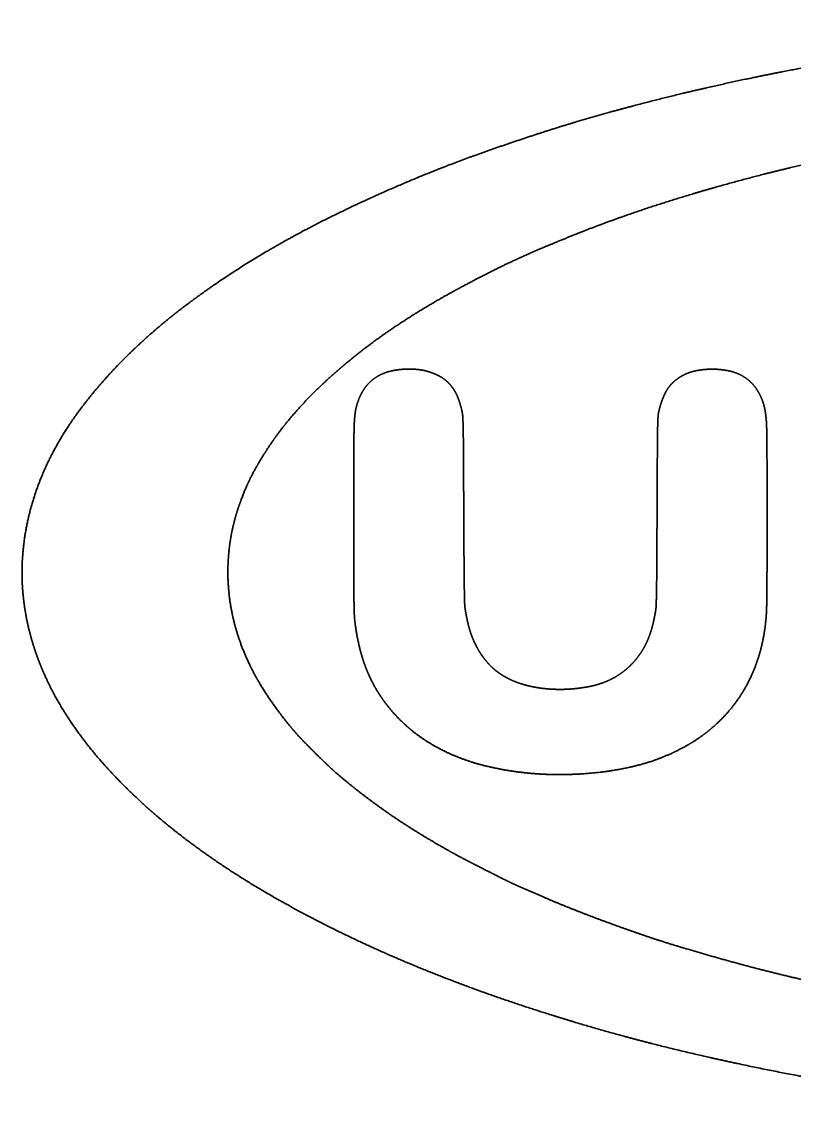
# Model space of a CAD drawing. Extents: x 53 to 4124, y 6244 to 10190.
# Drawn here: x 2521.5 to 2561.7, y 8940.6 to 8997.8 of the extents above; entities that cross this region are included whole.
import ezdxf

# ---------------------------------------------------------------- set-up
doc = ezdxf.new("R2010")
doc.units = 0
doc.header["$LTSCALE"] = 5
doc.layers.add('1', color=7, linetype='CONTINUOUS', true_color=0xffffff)

msp = doc.modelspace()

# ---------------------------------------------------------------- linework, layer by layer
at = {"layer": '1', "color": 7, "linetype": 'Continuous', "lineweight": 35}
for points, weights, knots in [([(2585.771, 8940.559), (2585.206, 8940.561), (2584.641, 8940.573), (2582.974, 8940.638), (2581.871, 8940.687), (2579.805, 8940.794), (2578.841, 8940.852), (2576.955, 8940.985), (2576.033, 8941.06), (2574.139, 8941.232), (2573.166, 8941.328), (2571.971, 8941.457), (2571.749, 8941.482), (2571.274, 8941.537), (2571.021, 8941.566), (2570.536, 8941.624), (2570.303, 8941.652), (2569.966, 8941.694), (2569.862, 8941.708), (2569.744, 8941.727), (2569.729, 8941.729), (2569.692, 8941.734), (2569.669, 8941.737), (2569.622, 8941.744), (2569.597, 8941.747), (2569.548, 8941.754), (2569.524, 8941.757), (2567.897, 8941.966), (2566.299, 8942.202), (2563.107, 8942.732), (2561.514, 8943.027), (2558.386, 8943.666), (2556.851, 8944.009), (2553.892, 8944.73), (2552.468, 8945.111), (2549.827, 8945.883), (2548.607, 8946.265), (2546.248, 8947.049), (2545.111, 8947.454), (2542.907, 8948.294), (2541.842, 8948.728), (2539.77, 8949.628), (2538.765, 8950.095), (2536.662, 8951.138), (2535.569, 8951.723), (2533.507, 8952.908), (2532.542, 8953.514), (2530.728, 8954.754), (2529.88, 8955.388), (2528.287, 8956.689), (2527.547, 8957.359), (2526.439, 8958.467), (2526.051, 8958.881), (2525.323, 8959.711), (2524.985, 8960.128), (2524.355, 8960.967), (2524.065, 8961.388), (2523.528, 8962.239), (2523.284, 8962.668), (2522.797, 8963.619), (2522.566, 8964.145), (2522.365, 8964.684), (2522.169, 8965.211), (2522.007, 8965.749), (2521.878, 8966.297), (2521.752, 8966.832), (2521.661, 8967.374), (2521.605, 8967.921), (2521.55, 8968.457), (2521.532, 8968.994), (2521.55, 8969.532), (2521.582, 8970.457), (2521.713, 8971.373), (2521.941, 8972.27), (2522.175, 8973.187), (2522.5, 8974.076), (2522.912, 8974.928), (2523.354, 8975.839), (2523.878, 8976.706), (2524.48, 8977.52), (2525.144, 8978.417), (2525.868, 8979.266), (2526.65, 8980.063), (2527.613, 8981.046), (2528.642, 8981.96), (2529.732, 8982.8), (2530.923, 8983.718), (2532.161, 8984.572), (2534.851, 8986.225), (2536.301, 8987.022), (2539.424, 8988.55), (2541.09, 8989.292), (2543.435, 8990.237), (2544.094, 8990.49), (2545.502, 8991.004), (2546.251, 8991.268), (2547.77, 8991.784), (2548.541, 8992.036), (2550.035, 8992.506), (2550.759, 8992.722), (2552.683, 8993.268), (2553.886, 8993.587), (2556.344, 8994.194), (2557.599, 8994.483), (2560.13, 8995.026), (2561.406, 8995.278), (2563.952, 8995.742), (2565.222, 8995.953), (2566.729, 8996.178), (2566.963, 8996.213), (2567.486, 8996.288), (2567.774, 8996.329), (2568.344, 8996.409), (2568.627, 8996.449), (2569.123, 8996.517), (2569.337, 8996.546), (2570.866, 8996.747), (2572.182, 8996.899), (2574.87, 8997.168), (2576.241, 8997.286), (2579.042, 8997.487), (2580.471, 8997.571), (2583.391, 8997.702), (2584.882, 8997.752), (2586.765, 8997.792), (2587.157, 8997.796), (2588.45, 8997.792), (2589.352, 8997.787), (2591.155, 8997.776), (2592.057, 8997.77), (2593.343, 8997.758), (2593.727, 8997.75), (2594.111, 8997.737)], [1, 0.999905186091, 0.999905186091, 0.999986363867, 0.999986363867, 0.999969739759, 0.999969739759, 0.999966279731, 0.999966279731, 0.999975826353, 0.999975826353, 0.999996155739, 0.999996155739, 0.999998205869, 0.999998205869, 0.999998946239, 0.999998946239, 0.99992232094, 0.99992232094, 0.99998644051, 0.99998644051, 0.999998669333, 0.999998669333, 0.999998671996, 0.999998671996, 0.999998377857, 0.999998377857, 0.99988678798, 0.99988678798, 0.999888623171, 0.999888623171, 0.999882547686, 0.999882547686, 0.999826377619, 0.999826377619, 0.999889450185, 0.999889450185, 0.9998441236, 0.9998441236, 0.999827774308, 0.999827774308, 0.999784303699, 0.999784303699, 0.999690719992, 0.999690719992, 0.999487199666, 0.999487199666, 0.999401467649, 0.999401467649, 0.999149785694, 0.999149785694, 0.999649653489, 0.999649653489, 0.999509479383, 0.999509479383, 0.999458587901, 0.999458587901, 0.999327018804, 0.999327018804, 0.998855002125, 0.998855002125, 1, 0.998694858525, 0.998694858525, 1, 0.998632313783, 0.998632313783, 1, 0.998440754784, 0.998440754784, 1, 0.996138893737, 0.996138893737, 1, 0.996625979108, 0.996625979108, 1, 0.997121738541, 0.997121738541, 1, 0.99839638514, 0.99839638514, 1, 0.998406523613, 0.998406523613, 1, 0.999064041454, 0.999064041454, 0.999231546884, 0.999231546884, 0.999571682335, 0.999571682335, 0.999910046341, 0.999910046341, 0.999955749307, 0.999955749307, 0.999956939405, 0.999956939405, 0.999934501776, 0.999934501776, 0.999901485658, 0.999901485658, 0.999919445495, 0.999919445495, 0.999921074491, 0.999921074491, 0.999915629306, 0.999915629306, 0.999997605871, 0.999997605871, 0.999999289467, 0.999999289467, 0.999999295295, 0.999999295295, 0.999996409502, 0.999996409502, 0.999919383307, 0.999919383307, 0.999935618308, 0.999935618308, 0.99994054174, 0.99994054174, 0.999953588282, 0.999953588282, 0.999948616295, 0.999948616295, 0.999999387088, 0.999999387088, 0.999999406815, 0.999999406815, 0.999945354768, 0.999945354768, 1], [0, 0, 0, 0, 0.01081, 0.01081, 0.031928, 0.031928, 0.050406, 0.050406, 0.068099, 0.068099, 0.086802, 0.086802, 0.091086, 0.091086, 0.095952, 0.095952, 0.100439, 0.100439, 0.102444, 0.102444, 0.102732, 0.102732, 0.103164, 0.103164, 0.103646, 0.103646, 0.104112, 0.104112, 0.135016, 0.135016, 0.166001, 0.166001, 0.196078, 0.196078, 0.224252, 0.224252, 0.248696, 0.248696, 0.271775, 0.271775, 0.293764, 0.293764, 0.314938, 0.314938, 0.338616, 0.338616, 0.360367, 0.360367, 0.380564, 0.380564, 0.399598, 0.399598, 0.410418, 0.410418, 0.420643, 0.420643, 0.430389, 0.430389, 0.439782, 0.439782, 0.450706, 0.450706, 0.450706, 0.46138, 0.46138, 0.46138, 0.471802, 0.471802, 0.471802, 0.481983, 0.481983, 0.481983, 0.49943, 0.49943, 0.49943, 0.51721, 0.51721, 0.51721, 0.536181, 0.536181, 0.536181, 0.557055, 0.557055, 0.557055, 0.582754, 0.582754, 0.582754, 0.610808, 0.610808, 0.64164, 0.64164, 0.675617, 0.675617, 0.688756, 0.688756, 0.703551, 0.703551, 0.718651, 0.718651, 0.732729, 0.732729, 0.755914, 0.755914, 0.779888, 0.779888, 0.804122, 0.804122, 0.828088, 0.828088, 0.8325, 0.8325, 0.837918, 0.837918, 0.843229, 0.843229, 0.847252, 0.847252, 0.871932, 0.871932, 0.897554, 0.897554, 0.924207, 0.924207, 0.951981, 0.951981, 0.959276, 0.959276, 0.976054, 0.976054, 0.992847, 0.992847, 1, 1, 1, 1]), ([(2591.124, 8945.066), (2590.248, 8945.064), (2589.372, 8945.065), (2587.625, 8945.072), (2586.755, 8945.078), (2585.402, 8945.092), (2584.921, 8945.105), (2583.624, 8945.159), (2582.809, 8945.199), (2581.226, 8945.284), (2580.459, 8945.331), (2579.017, 8945.43), (2578.342, 8945.482), (2577.137, 8945.583), (2576.608, 8945.637), (2576.007, 8945.707), (2575.933, 8945.715), (2575.752, 8945.736), (2575.644, 8945.748), (2575.417, 8945.773), (2575.298, 8945.786), (2575.065, 8945.812), (2574.951, 8945.825), (2574.71, 8945.851), (2574.583, 8945.865), (2574.297, 8945.897), (2574.138, 8945.916), (2573.815, 8945.954), (2573.651, 8945.973), (2573.344, 8946.01), (2573.201, 8946.027), (2572.576, 8946.105), (2572.095, 8946.168), (2571.08, 8946.309), (2570.546, 8946.387), (2569.505, 8946.543), (2569, 8946.622), (2568.109, 8946.766), (2567.725, 8946.833), (2567.305, 8946.911), (2567.269, 8946.917), (2567.196, 8946.931), (2567.159, 8946.938), (2567.09, 8946.95), (2567.057, 8946.956), (2567.003, 8946.966), (2566.982, 8946.969), (2566.927, 8946.979), (2566.893, 8946.985), (2566.826, 8946.996), (2566.794, 8947.002), (2566.713, 8947.017), (2566.666, 8947.026), (2566.508, 8947.056), (2566.398, 8947.077), (2565.331, 8947.281), (2564.376, 8947.473), (2562.565, 8947.86), (2561.709, 8948.057), (2560.007, 8948.474), (2559.163, 8948.694), (2557.399, 8949.183), (2556.479, 8949.45), (2555.001, 8949.896), (2554.444, 8950.076), (2553.254, 8950.483), (2552.62, 8950.708), (2551.357, 8951.175), (2550.726, 8951.416), (2549.544, 8951.885), (2548.994, 8952.114), (2548.351, 8952.396), (2548.253, 8952.439), (2548.057, 8952.524), (2547.959, 8952.567), (2547.775, 8952.647), (2547.689, 8952.684), (2547.55, 8952.744), (2547.497, 8952.766), (2547.268, 8952.864), (2547.093, 8952.944), (2546.544, 8953.216), (2546.168, 8953.404), (2545.414, 8953.785), (2545.037, 8953.978), (2544.418, 8954.297), (2544.177, 8954.426), (2543.372, 8954.874), (2542.812, 8955.2), (2541.743, 8955.854), (2541.236, 8956.182), (2540.259, 8956.85), (2539.79, 8957.189), (2538.876, 8957.888), (2538.431, 8958.248), (2537.818, 8958.773), (2537.643, 8958.931), (2537.243, 8959.31), (2537.017, 8959.529), (2536.572, 8959.97), (2536.353, 8960.191), (2535.985, 8960.572), (2535.838, 8960.733), (2535.143, 8961.543), (2534.635, 8962.223), (2534.174, 8962.936), (2533.755, 8963.583), (2533.395, 8964.265), (2533.098, 8964.977), (2532.819, 8965.645), (2532.606, 8966.338), (2532.461, 8967.047), (2532.318, 8967.746), (2532.246, 8968.456), (2532.246, 8969.169), (2532.246, 8969.567), (2532.268, 8969.963), (2532.312, 8970.358), (2532.355, 8970.75), (2532.421, 8971.138), (2532.509, 8971.521), (2532.598, 8971.913), (2532.709, 8972.299), (2532.981, 8973.075), (2533.139, 8973.465), (2533.417, 8974.068), (2533.527, 8974.284), (2533.787, 8974.748), (2533.935, 8974.998), (2534.246, 8975.497), (2534.409, 8975.747), (2534.732, 8976.216), (2534.892, 8976.434), (2535.55, 8977.276), (2536.078, 8977.873), (2536.642, 8978.437), (2537.248, 8979.044), (2537.883, 8979.62), (2539.256, 8980.747), (2539.992, 8981.298), (2541.565, 8982.365), (2542.397, 8982.885), (2543.565, 8983.555), (2543.884, 8983.733), (2544.572, 8984.104), (2544.94, 8984.299), (2545.665, 8984.674), (2546.023, 8984.856), (2546.665, 8985.173), (2546.95, 8985.308), (2547.291, 8985.462), (2547.345, 8985.487), (2547.452, 8985.535), (2547.505, 8985.559), (2547.604, 8985.604), (2547.65, 8985.624), (2547.721, 8985.657), (2547.747, 8985.669), (2547.996, 8985.783), (2548.221, 8985.882), (2548.8, 8986.126), (2549.154, 8986.273), (2549.878, 8986.569), (2550.247, 8986.718), (2550.912, 8986.982), (2551.207, 8987.096), (2552.621, 8987.626), (2553.748, 8988.016), (2556.093, 8988.763), (2557.309, 8989.123), (2559.785, 8989.799), (2561.044, 8990.115), (2563.564, 8990.693), (2564.824, 8990.954), (2566.211, 8991.212), (2566.334, 8991.235), (2566.513, 8991.268), (2566.568, 8991.278), (2566.658, 8991.295), (2566.694, 8991.302), (2566.76, 8991.315), (2566.791, 8991.321), (2566.837, 8991.33), (2566.85, 8991.332), (2566.883, 8991.338), (2566.901, 8991.342), (2566.939, 8991.348), (2566.958, 8991.352), (2566.995, 8991.358), (2567.012, 8991.361), (2567.047, 8991.366), (2567.063, 8991.369), (2567.097, 8991.375), (2567.114, 8991.378), (2567.145, 8991.384), (2567.16, 8991.387), (2567.184, 8991.392), (2567.194, 8991.394), (2567.212, 8991.399), (2567.222, 8991.402), (2567.248, 8991.407), (2567.264, 8991.41), (2567.299, 8991.416), (2567.318, 8991.419), (2567.356, 8991.425), (2567.375, 8991.428), (2567.414, 8991.433), (2567.434, 8991.436), (2567.475, 8991.443), (2567.496, 8991.446), (2567.537, 8991.453), (2567.557, 8991.456), (2567.59, 8991.462), (2567.605, 8991.464), (2567.709, 8991.485), (2567.8, 8991.502), (2568.124, 8991.556), (2568.357, 8991.595), (2568.834, 8991.673), (2569.078, 8991.713), (2569.519, 8991.783), (2569.717, 8991.814), (2570.371, 8991.914), (2570.829, 8991.981), (2571.749, 8992.109), (2572.211, 8992.171), (2573.176, 8992.294), (2573.678, 8992.355), (2574.762, 8992.481), (2575.343, 8992.547), (2575.949, 8992.613), (2575.974, 8992.616), (2576.025, 8992.621), (2576.051, 8992.624), (2576.101, 8992.63), (2576.125, 8992.632), (2576.167, 8992.637), (2576.184, 8992.639), (2576.327, 8992.655), (2576.453, 8992.669), (2576.832, 8992.704), (2577.086, 8992.726), (2577.617, 8992.774), (2577.894, 8992.798), (2578.418, 8992.842), (2578.665, 8992.862), (2579.512, 8992.929), (2580.111, 8992.971), (2581.35, 8993.048), (2581.99, 8993.083), (2583.297, 8993.147), (2583.965, 8993.175), (2585.317, 8993.223), (2586.001, 8993.243), (2586.685, 8993.259)], [1, 0.999996474841, 0.999996474841, 0.999996870642, 0.999996870642, 0.999916391162, 0.999916391162, 0.999987911948, 0.999987911948, 0.999982633718, 0.999982633718, 0.999979344192, 0.999979344192, 0.999913816771, 0.999913816771, 0.999998612801, 0.999998612801, 0.999999845867, 0.999999845867, 0.999999847675, 0.999999847675, 0.999999801339, 0.999999801339, 0.999997423872, 0.999997423872, 0.999999331648, 0.999999331648, 0.999999341055, 0.999999341055, 0.99999851878, 0.99999851878, 0.999981539134, 0.999981539134, 0.999990258459, 0.999990258459, 0.999990070153, 0.999990070153, 0.999951214584, 0.999951214584, 0.999999399679, 0.999999399679, 0.999999472479, 0.999999472479, 0.999999477499, 0.999999477499, 0.999993733064, 0.999993733064, 0.999995431748, 0.999995431748, 0.999993761937, 0.999993761937, 0.999998664, 0.999998664, 0.999999984448, 0.999999984448, 0.99995963855, 0.99995963855, 0.999925204063, 0.999925204063, 0.99992406138, 0.99992406138, 0.999956315863, 0.999956315863, 0.999890757346, 0.999890757346, 0.999951873652, 0.999951873652, 0.999952097673, 0.999952097673, 0.999898994831, 0.999898994831, 0.999999783455, 0.999999783455, 0.999999786667, 0.999999786667, 0.999999795115, 0.999999795115, 0.999996751047, 0.999996751047, 0.999711314976, 0.999711314976, 0.999995665602, 0.999995665602, 0.999993434751, 0.999993434751, 0.999919092776, 0.999919092776, 0.999858479277, 0.999858479277, 0.999784845903, 0.999784845903, 0.999763727251, 0.999763727251, 0.999745171011, 0.999745171011, 0.999785218272, 0.999785218272, 0.99996061553, 0.99996061553, 0.999961709258, 0.999961709258, 0.999702421788, 0.999702421788, 0.998496328085, 0.998496328085, 1, 0.997320017732, 0.997320017732, 1, 0.99689389855, 0.99689389855, 1, 0.996599736055, 0.996599736055, 1, 0.998978910759, 0.998978910759, 1, 0.998917803075, 0.998917803075, 1, 0.998965006188, 0.998965006188, 0.999221536237, 0.999221536237, 0.999491320412, 0.999491320412, 0.999823413949, 0.999823413949, 0.999828410052, 0.999828410052, 0.999690638787, 0.999690638787, 0.998762036849, 0.998762036849, 1, 0.999199298239, 0.999199298239, 0.999304321694, 0.999304321694, 0.999529313866, 0.999529313866, 0.999944136035, 0.999944136035, 0.999974140214, 0.999974140214, 0.999973751225, 0.999973751225, 0.999891480188, 0.999891480188, 0.999999914655, 0.999999914655, 0.999999903519, 0.999999903519, 0.999999912619, 0.999999912619, 0.999997953175, 0.999997953175, 0.999904713322, 0.999904713322, 0.999992422102, 0.999992422102, 0.999991593225, 0.999991593225, 0.99996709278, 0.99996709278, 0.999790297301, 0.999790297301, 0.999854078046, 0.999854078046, 0.999860259122, 0.999860259122, 0.999852062875, 0.999852062875, 0.999999994708, 0.999999994708, 0.999999618367, 0.999999618367, 0.999998121377, 0.999998121377, 0.999996259177, 0.999996259177, 0.999977881262, 0.999977881262, 0.999995593183, 0.999995593183, 0.999995680014, 0.999995680014, 0.999992068419, 0.999992068419, 0.999974596184, 0.999974596184, 0.99997630088, 0.99997630088, 0.999976826321, 0.999976826321, 0.999684395031, 0.999684395031, 0.999513407712, 0.999513407712, 0.999974222353, 0.999974222353, 0.99997255474, 0.99997255474, 0.999973999099, 0.999973999099, 0.999987564228, 0.999987564228, 0.999991819345, 0.999991819345, 0.99999165338, 0.99999165338, 0.999943790304, 0.999943790304, 0.999914800063, 0.999914800063, 0.999999363359, 0.999999363359, 0.999998639868, 0.999998639868, 0.999995232176, 0.999995232176, 0.999987203317, 0.999987203317, 0.999987807343, 0.999987807343, 0.99998996801, 0.99998996801, 0.999995761228, 0.999995761228, 0.9999998677, 0.9999998677, 0.999999910559, 0.999999910559, 0.999999909172, 0.999999909172, 0.999999357819, 0.999999357819, 0.999956498827, 0.999956498827, 0.999999034399, 0.999999034399, 0.999998593696, 0.999998593696, 0.999997188934, 0.999997188934, 0.999977389818, 0.999977389818, 0.999984604972, 0.999984604972, 0.99998577781, 0.99998577781, 0.999987645533, 0.999987645533, 1], [0, 0, 0, 0, 0.01968, 0.01968, 0.039248, 0.039248, 0.05007, 0.05007, 0.068412, 0.068412, 0.085679, 0.085679, 0.100901, 0.100901, 0.112847, 0.112847, 0.114509, 0.114509, 0.116943, 0.116943, 0.119639, 0.119639, 0.12222, 0.12222, 0.125085, 0.125085, 0.128685, 0.128685, 0.132397, 0.132397, 0.135638, 0.135638, 0.146542, 0.146542, 0.158676, 0.158676, 0.170181, 0.170181, 0.178953, 0.178953, 0.179776, 0.179776, 0.180617, 0.180617, 0.181363, 0.181363, 0.181846, 0.181846, 0.182626, 0.182626, 0.183366, 0.183366, 0.184456, 0.184456, 0.186979, 0.186979, 0.208869, 0.208869, 0.228613, 0.228613, 0.248241, 0.248241, 0.26977, 0.26977, 0.28294, 0.28294, 0.29805, 0.29805, 0.313234, 0.313234, 0.326635, 0.326635, 0.329035, 0.329035, 0.331442, 0.331442, 0.333546, 0.333546, 0.334837, 0.334837, 0.33916, 0.33916, 0.348618, 0.348618, 0.358154, 0.358154, 0.364294, 0.364294, 0.378877, 0.378877, 0.392477, 0.392477, 0.405507, 0.405507, 0.418377, 0.418377, 0.423687, 0.423687, 0.430783, 0.430783, 0.43779, 0.43779, 0.442709, 0.442709, 0.461835, 0.461835, 0.461835, 0.479235, 0.479235, 0.479235, 0.49562, 0.49562, 0.49562, 0.511812, 0.511812, 0.511812, 0.520861, 0.520861, 0.520861, 0.529833, 0.529833, 0.529833, 0.538997, 0.538997, 0.548616, 0.548616, 0.554162, 0.554162, 0.56079, 0.56079, 0.567622, 0.567622, 0.573815, 0.573815, 0.592067, 0.592067, 0.592067, 0.611717, 0.611717, 0.632801, 0.632801, 0.655318, 0.655318, 0.663714, 0.663714, 0.673268, 0.673268, 0.682477, 0.682477, 0.689716, 0.689716, 0.691078, 0.691078, 0.692414, 0.692414, 0.693564, 0.693564, 0.694216, 0.694216, 0.69986, 0.69986, 0.708659, 0.708659, 0.717816, 0.717816, 0.725083, 0.725083, 0.752495, 0.752495, 0.781621, 0.781621, 0.811464, 0.811464, 0.84103, 0.84103, 0.843903, 0.843903, 0.845197, 0.845197, 0.84602, 0.84602, 0.846754, 0.846754, 0.847078, 0.847078, 0.847506, 0.847506, 0.847958, 0.847958, 0.848366, 0.848366, 0.848755, 0.848755, 0.849149, 0.849149, 0.849495, 0.849495, 0.849714, 0.849714, 0.84994, 0.84994, 0.850322, 0.850322, 0.850762, 0.850762, 0.851205, 0.851205, 0.851668, 0.851668, 0.852164, 0.852164, 0.852621, 0.852621, 0.85295, 0.85295, 0.85508, 0.85508, 0.860512, 0.860512, 0.866198, 0.866198, 0.870797, 0.870797, 0.88144, 0.88144, 0.892168, 0.892168, 0.903818, 0.903818, 0.917279, 0.917279, 0.917848, 0.917848, 0.918456, 0.918456, 0.919014, 0.919014, 0.919412, 0.919412, 0.922324, 0.922324, 0.928186, 0.928186, 0.934592, 0.934592, 0.940297, 0.940297, 0.954125, 0.954125, 0.96887, 0.96887, 0.984253, 0.984253, 1, 1, 1, 1]), ([(2542.217, 8979.702), (2542.175, 8979.708), (2542.132, 8979.713), (2542.034, 8979.721), (2541.979, 8979.724), (2541.866, 8979.73), (2541.808, 8979.733), (2541.699, 8979.736), (2541.647, 8979.736), (2541.268, 8979.732), (2540.943, 8979.689), (2540.625, 8979.607), (2540.348, 8979.535), (2540.089, 8979.413), (2539.857, 8979.246), (2539.632, 8979.084), (2539.443, 8978.882), (2539.297, 8978.648), (2539.137, 8978.391), (2539.017, 8978.114), (2538.939, 8977.822), (2538.896, 8977.663), (2538.867, 8977.502), (2538.85, 8977.338), (2538.828, 8977.129), (2538.815, 8976.92), (2538.8, 8976.33), (2538.795, 8975.95), (2538.792, 8974.404), (2538.792, 8973.237), (2538.792, 8971.058), (2538.792, 8970.046), (2538.794, 8968.603), (2538.796, 8968.172), (2538.804, 8967.494), (2538.81, 8967.247), (2538.823, 8966.848), (2538.835, 8966.697), (2538.916, 8966.056), (2539.008, 8965.569), (2539.132, 8965.09), (2539.245, 8964.652), (2539.394, 8964.225), (2539.578, 8963.812), (2539.755, 8963.415), (2539.966, 8963.035), (2540.21, 8962.675), (2540.458, 8962.308), (2540.736, 8961.962), (2541.042, 8961.641), (2541.438, 8961.225), (2541.875, 8960.852), (2542.349, 8960.528), (2542.839, 8960.193), (2543.358, 8959.907), (2543.903, 8959.671), (2544.488, 8959.418), (2545.093, 8959.217), (2545.713, 8959.07), (2546.397, 8958.908), (2547.091, 8958.791), (2547.79, 8958.72), (2548.291, 8958.669), (2548.794, 8958.641), (2549.815, 8958.631), (2550.332, 8958.648), (2551.353, 8958.725), (2551.856, 8958.785), (2552.822, 8958.942), (2553.284, 8959.043), (2554.056, 8959.254), (2554.368, 8959.356), (2554.985, 8959.593), (2555.291, 8959.727), (2555.881, 8960.019), (2556.166, 8960.177), (2556.7, 8960.509), (2556.948, 8960.683), (2557.185, 8960.873), (2557.562, 8961.173), (2557.911, 8961.505), (2558.229, 8961.867), (2558.543, 8962.224), (2558.822, 8962.609), (2559.065, 8963.017), (2559.311, 8963.431), (2559.518, 8963.865), (2559.685, 8964.315), (2559.857, 8964.782), (2559.991, 8965.261), (2560.085, 8965.75), (2560.133, 8966.001), (2560.171, 8966.255), (2560.228, 8966.763), (2560.246, 8967.018), (2560.266, 8967.685), (2560.273, 8968.097), (2560.276, 8969.69), (2560.277, 8970.872), (2560.277, 8973.232), (2560.276, 8974.41), (2560.274, 8975.589)], [1, 0.999740692028, 0.999740692028, 0.99994054174, 0.99994054174, 0.999941658253, 0.999941658253, 0.999882772802, 0.999882772802, 0.995038959158, 0.995038959158, 1, 0.988623127213, 0.988623127213, 1, 0.987426492066, 0.987426492066, 1, 0.992701102712, 0.992701102712, 1, 0.997897735709, 0.997897735709, 1, 0.999507022572, 0.999507022572, 0.99995126296, 0.99995126296, 0.999999839455, 0.999999839455, 0.999999905659, 0.999999905659, 0.999991275572, 0.999991275572, 0.99995703028, 0.99995703028, 0.999316139717, 0.999316139717, 0.998643377197, 0.998643377197, 1, 0.997669408841, 0.997669408841, 1, 0.997435912376, 0.997435912376, 1, 0.997725885915, 0.997725885915, 1, 0.996300910962, 0.996300910962, 1, 0.99695173005, 0.99695173005, 1, 0.997421199403, 0.997421199403, 1, 0.998564381336, 0.998564381336, 1, 0.999301519117, 0.999301519117, 0.999401693473, 0.999401693473, 0.99937999276, 0.99937999276, 0.999060084914, 0.999060084914, 0.99919124753, 0.99919124753, 0.99927225055, 0.99927225055, 0.999239585195, 0.999239585195, 0.998845147465, 0.998845147465, 1, 0.997388354092, 0.997388354092, 1, 0.997163452793, 0.997163452793, 1, 0.99723545232, 0.99723545232, 1, 0.997749551578, 0.997749551578, 1, 0.999476217874, 0.999476217874, 0.999466773328, 0.999466773328, 0.999931897333, 0.999931897333, 0.999999697899, 0.999999697899, 0.999999774772, 0.999999774772, 1], [0, 0, 0, 0, 0.002267, 0.002267, 0.005179, 0.005179, 0.008223, 0.008223, 0.010931, 0.010931, 0.028198, 0.028198, 0.028198, 0.04334, 0.04334, 0.04334, 0.058139, 0.058139, 0.058139, 0.074513, 0.074513, 0.074513, 0.083485, 0.083485, 0.083485, 0.094976, 0.094976, 0.115763, 0.115763, 0.179615, 0.179615, 0.235034, 0.235034, 0.258608, 0.258608, 0.272142, 0.272142, 0.280442, 0.280442, 0.307552, 0.307552, 0.307552, 0.332363, 0.332363, 0.332363, 0.356261, 0.356261, 0.356261, 0.380702, 0.380702, 0.380702, 0.412439, 0.412439, 0.412439, 0.445328, 0.445328, 0.445328, 0.480795, 0.480795, 0.480795, 0.519992, 0.519992, 0.519992, 0.548133, 0.548133, 0.577028, 0.577028, 0.605354, 0.605354, 0.6318, 0.6318, 0.650154, 0.650154, 0.668848, 0.668848, 0.687098, 0.687098, 0.704134, 0.704134, 0.704134, 0.731214, 0.731214, 0.731214, 0.757996, 0.757996, 0.757996, 0.785161, 0.785161, 0.785161, 0.813345, 0.813345, 0.813345, 0.827899, 0.827899, 0.842417, 0.842417, 0.865824, 0.865824, 0.933006, 0.933006, 1, 1, 1, 1]), ([(2560.274, 8975.589), (2560.273, 8975.971), (2560.267, 8976.353), (2560.249, 8976.95), (2560.233, 8977.165), (2560.206, 8977.378), (2560.184, 8977.557), (2560.148, 8977.734), (2560.098, 8977.907), (2560.014, 8978.2), (2559.883, 8978.476), (2559.71, 8978.728), (2559.548, 8978.963), (2559.342, 8979.16), (2559.101, 8979.314), (2558.847, 8979.475), (2558.568, 8979.588), (2558.272, 8979.647), (2557.931, 8979.715), (2557.585, 8979.742), (2557.237, 8979.727), (2557.035, 8979.719), (2556.833, 8979.696), (2556.634, 8979.658), (2556.455, 8979.625), (2556.28, 8979.573), (2556.111, 8979.505), (2555.953, 8979.441), (2555.803, 8979.36), (2555.663, 8979.263), (2555.524, 8979.168), (2555.397, 8979.057), (2555.282, 8978.933), (2555.211, 8978.856), (2555.148, 8978.773), (2555.094, 8978.684), (2555.03, 8978.579), (2554.973, 8978.47), (2554.922, 8978.358), (2554.865, 8978.233), (2554.815, 8978.105), (2554.727, 8977.833), (2554.687, 8977.69), (2554.654, 8977.546), (2554.629, 8977.441), (2554.614, 8977.334), (2554.609, 8977.226), (2554.599, 8977.028), (2554.592, 8976.829), (2554.582, 8976.262), (2554.577, 8975.894), (2554.57, 8974.472), (2554.565, 8973.418), (2554.556, 8971.431), (2554.551, 8970.497), (2554.543, 8969.129), (2554.539, 8968.694), (2554.528, 8968.003), (2554.522, 8967.746), (2554.511, 8967.373), (2554.5, 8967.256), (2554.481, 8967.141), (2554.434, 8966.852), (2554.373, 8966.567), (2554.297, 8966.285), (2554.231, 8966.039), (2554.146, 8965.8), (2554.042, 8965.567), (2553.947, 8965.353), (2553.833, 8965.147), (2553.702, 8964.952), (2553.571, 8964.757), (2553.424, 8964.573), (2553.262, 8964.403), (2553.071, 8964.204), (2552.862, 8964.026), (2552.635, 8963.87), (2552.41, 8963.715), (2552.169, 8963.585), (2551.917, 8963.481), (2551.644, 8963.369), (2551.362, 8963.283), (2551.073, 8963.225), (2550.741, 8963.158), (2550.405, 8963.113), (2550.067, 8963.088), (2549.782, 8963.068), (2549.497, 8963.063), (2549.212, 8963.074), (2548.933, 8963.084), (2548.655, 8963.111), (2548.379, 8963.154), (2548.119, 8963.195), (2547.862, 8963.251), (2547.608, 8963.324), (2547.379, 8963.389), (2547.155, 8963.474), (2546.939, 8963.576), (2546.799, 8963.643), (2546.663, 8963.717), (2546.53, 8963.798), (2546.406, 8963.874), (2546.286, 8963.958), (2546.172, 8964.05), (2546.06, 8964.14), (2545.954, 8964.237), (2545.854, 8964.341), (2545.752, 8964.448), (2545.656, 8964.56), (2545.566, 8964.679), (2545.437, 8964.85), (2545.32, 8965.03), (2545.215, 8965.218), (2545.111, 8965.406), (2545.02, 8965.601), (2544.943, 8965.802), (2544.861, 8966.017), (2544.792, 8966.237), (2544.738, 8966.461), (2544.676, 8966.716), (2544.626, 8966.974), (2544.586, 8967.233), (2544.569, 8967.35), (2544.558, 8967.469), (2544.547, 8967.853), (2544.541, 8968.119), (2544.53, 8968.826), (2544.526, 8969.268), (2544.518, 8970.612), (2544.513, 8971.514), (2544.504, 8973.462), (2544.499, 8974.507), (2544.491, 8975.916), (2544.486, 8976.28), (2544.476, 8976.84), (2544.469, 8977.036), (2544.459, 8977.232), (2544.453, 8977.343), (2544.438, 8977.454), (2544.413, 8977.563), (2544.369, 8977.761), (2544.313, 8977.957), (2544.246, 8978.148), (2544.188, 8978.311), (2544.115, 8978.467), (2544.027, 8978.615), (2543.946, 8978.749), (2543.852, 8978.873), (2543.744, 8978.986), (2543.636, 8979.098), (2543.516, 8979.198), (2543.386, 8979.284), (2543.306, 8979.336), (2543.223, 8979.382), (2543.137, 8979.423), (2543.041, 8979.469), (2542.942, 8979.51), (2542.737, 8979.583), (2542.632, 8979.615), (2542.424, 8979.668), (2542.321, 8979.688), (2542.217, 8979.702)], [1, 0.999930441324, 0.999930441324, 0.999288776376, 0.999288776376, 1, 0.997941138399, 0.997941138399, 1, 0.991278081535, 0.991278081535, 1, 0.986709654601, 0.986709654601, 1, 0.98865277637, 0.98865277637, 1, 0.995256850009, 0.995256850009, 1, 0.99825618852, 0.99825618852, 1, 0.996679488452, 0.996679488452, 1, 0.996090307454, 0.996090307454, 1, 0.995856040923, 0.995856040923, 1, 0.9967362549, 0.9967362549, 1, 0.998765523523, 0.998765523523, 1, 0.998993014338, 0.998993014338, 0.999355916275, 0.999355916275, 1, 0.997399286346, 0.997399286346, 1, 0.999910811245, 0.999910811245, 0.999986423497, 0.999986423497, 0.999999938939, 0.999999938939, 0.999999879199, 0.999999879199, 0.99999261162, 0.99999261162, 0.999979407118, 0.999979407118, 0.998604287021, 0.998604287021, 1, 0.999117941985, 0.999117941985, 1, 0.997974146637, 0.997974146637, 1, 0.997540130521, 0.997540130521, 1, 0.997546522857, 0.997546522857, 1, 0.996465093433, 0.996465093433, 1, 0.996269513401, 0.996269513401, 1, 0.996925625914, 0.996925625914, 1, 0.998668905462, 0.998668905462, 1, 0.998998715964, 0.998998715964, 1, 0.998860147281, 0.998860147281, 1, 0.998731504119, 0.998731504119, 1, 0.997716979542, 0.997716979542, 1, 0.99906531143, 0.99906531143, 1, 0.998654649566, 0.998654649566, 1, 0.998603080772, 0.998603080772, 1, 0.998840754097, 0.998840754097, 1, 0.998365497949, 0.998365497949, 1, 0.998360461555, 0.998360461555, 1, 0.998618978565, 0.998618978565, 1, 0.999358549115, 0.999358549115, 1, 0.998783366041, 0.998783366041, 0.99998360147, 0.99998360147, 0.999993256033, 0.999993256033, 0.999999860032, 0.999999860032, 0.999999937792, 0.999999937792, 0.999985908148, 0.999985908148, 0.999901348094, 0.999901348094, 1, 0.997712574946, 0.997712574946, 1, 0.998776438194, 0.998776438194, 1, 0.996717957952, 0.996717957952, 1, 0.995773364061, 0.995773364061, 1, 0.995742526635, 0.995742526635, 1, 0.998389084108, 0.998389084108, 1, 0.999202494236, 0.999202494236, 0.999236145371, 0.999236145371, 0.998958465432, 0.998958465432, 1], [0, 0, 0, 0, 0.022113, 0.022113, 0.034573, 0.034573, 0.034573, 0.045006, 0.045006, 0.045006, 0.062731, 0.062731, 0.062731, 0.079432, 0.079432, 0.079432, 0.097307, 0.097307, 0.097307, 0.118174, 0.118174, 0.118174, 0.130404, 0.130404, 0.130404, 0.141412, 0.141412, 0.141412, 0.151734, 0.151734, 0.151734, 0.161997, 0.161997, 0.161997, 0.168379, 0.168379, 0.168379, 0.175912, 0.175912, 0.175912, 0.184356, 0.184356, 0.193462, 0.193462, 0.193462, 0.2001, 0.2001, 0.2001, 0.212334, 0.212334, 0.235041, 0.235041, 0.299996, 0.299996, 0.357542, 0.357542, 0.384344, 0.384344, 0.400165, 0.400165, 0.407372, 0.407372, 0.407372, 0.425408, 0.425408, 0.425408, 0.441119, 0.441119, 0.441119, 0.455667, 0.455667, 0.455667, 0.470257, 0.470257, 0.470257, 0.487394, 0.487394, 0.487394, 0.504439, 0.504439, 0.504439, 0.522914, 0.522914, 0.522914, 0.544222, 0.544222, 0.544222, 0.562179, 0.562179, 0.562179, 0.579772, 0.579772, 0.579772, 0.59639, 0.59639, 0.59639, 0.611479, 0.611479, 0.611479, 0.621308, 0.621308, 0.621308, 0.630567, 0.630567, 0.630567, 0.639689, 0.639689, 0.639689, 0.649112, 0.649112, 0.649112, 0.662785, 0.662785, 0.662785, 0.676473, 0.676473, 0.676473, 0.691196, 0.691196, 0.691196, 0.707956, 0.707956, 0.707956, 0.715551, 0.715551, 0.732572, 0.732572, 0.760849, 0.760849, 0.818621, 0.818621, 0.88556, 0.88556, 0.908857, 0.908857, 0.921412, 0.921412, 0.921412, 0.928565, 0.928565, 0.928565, 0.941607, 0.941607, 0.941607, 0.952679, 0.952679, 0.952679, 0.962744, 0.962744, 0.962744, 0.972841, 0.972841, 0.972841, 0.979028, 0.979028, 0.979028, 0.985997, 0.985997, 0.993176, 0.993176, 1, 1, 1, 1])]:
    msp.add_rational_spline(points, weights, degree=3, knots=knots, dxfattribs=at)

doc.saveas('drawing.dxf')
